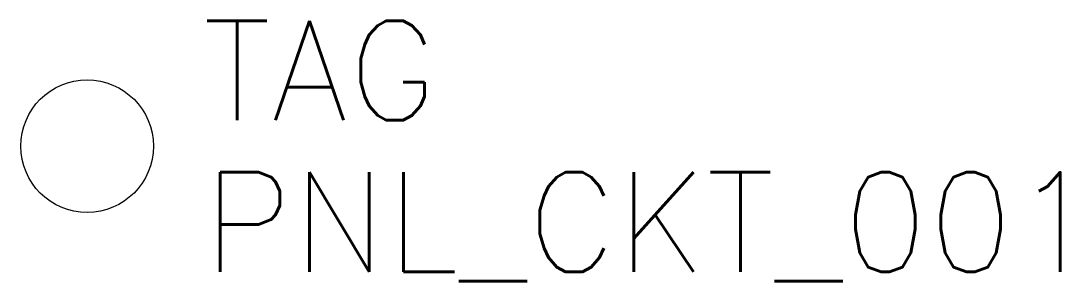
# Model space of a CAD drawing. Header units: inches. Extents: x -12 to 176, y -24 to 23.
import ezdxf
from ezdxf.enums import TextEntityAlignment as Align

# ---------------------------------------------------------------- set-up
doc = ezdxf.new("R2010")
doc.units = ezdxf.units.IN
doc.header["$LTSCALE"] = 12
doc.header["$MEASUREMENT"] = 0
doc.styles.get("Standard").update_dxf_attribs({"font": 'simplex.shx'})

msp = doc.modelspace()

# ---------------------------------------------------------------- linework, layer by layer
msp.add_circle((0, 0), 12)

# ---------------------------------------------------------------- texts
at = {"color": 0}
msp.add_attdef('TAG', text='L1', height=18, dxfattribs=at).set_placement((20.94, -0.7), align=Align.BOTTOM_LEFT)
msp.add_attdef('PNL_CKT_001', (20.96, -22.73), 'LP-XXX. CKT. XX', height=18, dxfattribs=at)

doc.saveas('drawing.dxf')
